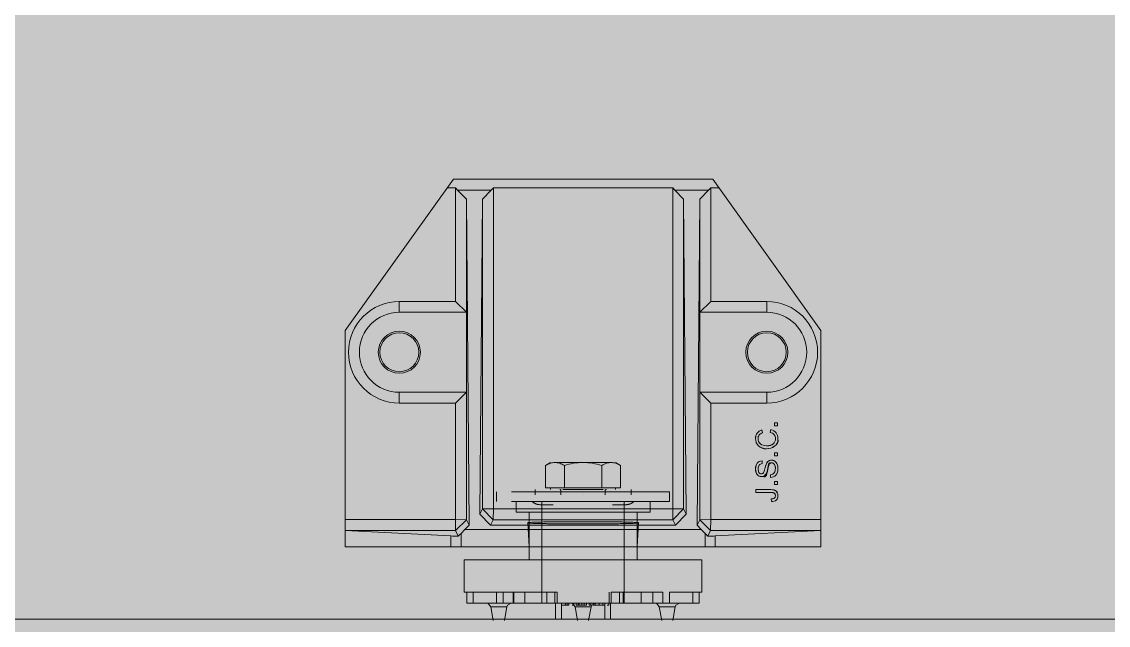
# Model space of a CAD drawing. Extents: x -3450 to 27857, y -1288 to 11880.
# Drawn here: x 522.5 to 587.8, y 1239 to 1275.3 of the extents above; entities that cross this region are included whole.
import ezdxf

# ---------------------------------------------------------------- set-up
doc = ezdxf.new("R2010")
doc.units = 0
doc.layers.add('188K-SM-03-F20-MECH-EQ-Y2257103$0$01-電力-CSA', color=1, linetype='Continuous')
doc.layers.add('188K-SM-03-F20-MECH-EQ-Y2257103$0$XFM7Q20PCW-200K$0$PCW EQ', color=22, linetype='Continuous', lineweight=9)

# ---------------------------------------------------------------- blocks, each defined once
blk = doc.blocks.new('188K-SM-03-F20-MECH-EQ-Y2257103$0$XFM7Q20PCW-200K$0$PCW-防震基座-更新後 - PCW-防震基座-更新後-V1242-CUB_L40')
at = {"extrusion": (0, 0, -1)}
blk.add_line((68.31, -467.39), (-939.47, -467.39), dxfattribs=at)
for p, q in [((-432.43, -473.24), (-431.31, -466.89)), ((-426.13, -466.89), (-425.01, -473.24)), ((-402.45, -474.89), (-402.45, -467.39)), ((-399.75, -474.89), (-399.75, -467.39)), ((-393.46, -473.24), (-392.34, -466.89)), ((-387.16, -466.89), (-386.04, -473.24)), ((-379.75, -467.39), (-379.75, -474.89)), ((-377.05, -467.39), (-377.05, -474.89)), ((-354.49, -473.24), (-353.37, -466.89)), ((-348.19, -466.89), (-347.07, -473.24)), ((-443.57, -479.89), (-443.57, -474.89)), ((-416.68, -474.89), (-443.51, -474.89)), ((-440.57, -479.89), (-440.57, -474.89)), ((-425.01, -473.24), (-432.43, -473.24)), ((-429.75, -474.89), (-429.75, -479.89)), ((-426.7, -479.89), (-426.7, -474.89)), ((-422.09, -479.89), (-422.09, -474.89)), ((-421.75, -474.89), (-421.75, -479.89)), ((-416.68, -479.89), (-416.68, -474.89)), ((-362.82, -474.89), (-416.68, -474.89)), ((-408.75, -521.89), (-408.75, -474.89)), ((-406.55, -474.89), (-406.55, -479.89)), ((-402.82, -479.89), (-402.82, -474.89)), ((-401.75, -474.89), (-401.75, -479.89)), ((-398.67, -473.89), (-399.52, -473.89)), ((-397.91, -473.89), (-397.91, -474.89)), ((-396.29, -473.89), (-397.14, -473.89)), ((-397.14, -473.89), (-397.14, -474.89)), ((-396.29, -473.89), (-396.29, -474.89)), ((-394.06, -473.89), (-394.83, -473.89)), ((-394.06, -473.89), (-394.06, -474.89)), ((-393.46, -473.24), (-386.04, -473.24)), ((-392.06, -473.89), (-392.9, -473.89)), ((-392.9, -474.89), (-392.9, -473.89)), ((-392.06, -473.89), (-392.06, -474.89)), ((-391.61, -473.89), (-391.61, -474.89)), ((-390.39, -473.89), (-390.39, -474.89)), ((-389.25, -473.89), (-389.25, -474.89)), ((-389.21, -473.89), (-388.37, -473.89)), ((-388.21, -473.89), (-388.21, -474.89)), ((-386.21, -473.89), (-386.98, -473.89)), ((-386.98, -474.89), (-386.98, -473.89)), ((-386.21, -473.89), (-386.21, -474.89)), ((-385.06, -473.89), (-385.06, -474.89)), ((-384.21, -473.89), (-384.21, -474.89)), ((-382.28, -473.89), (-382.28, -474.89)), ((-380.83, -473.89), (-379.83, -473.89)), ((-380.67, -474.89), (-380.67, -473.89)), ((-378.67, -473.89), (-377.9, -473.89)), ((-377.9, -473.89), (-377.9, -474.89)), ((-377.75, -479.89), (-377.75, -474.89)), ((-376.68, -479.89), (-376.68, -474.89)), ((-372.95, -479.89), (-372.95, -474.89)), ((-371.27, -479.89), (-371.27, -474.89)), ((-370.75, -474.89), (-370.75, -521.89)), ((-362.82, -479.89), (-362.82, -474.89)), ((-357.41, -474.89), (-362.82, -474.89)), ((-357.41, -474.89), (-336, -474.89)), ((-357.41, -479.89), (-357.41, -474.89)), ((-347.07, -473.24), (-354.49, -473.24)), ((-352.8, -474.89), (-352.8, -479.89)), ((-349.75, -479.89), (-349.75, -474.89)), ((-349.75, -474.89), (-349.75, -474.89)), ((-338.93, -479.89), (-338.93, -474.89)), ((-336, -479.89), (-336, -474.89)), ((-444.75, -494.89), (-444.75, -479.89)), ((-443.51, -479.89), (-444.75, -479.89)), ((-442.91, -479.89), (-443.51, -479.89)), ((-442.91, -479.89), (-440.57, -479.89)), ((-429.75, -479.89), (-440.57, -479.89)), ((-401.75, -479.89), (-429.75, -479.89)), ((-352.8, -479.89), (-376.68, -479.89)), ((-349.75, -479.89), (-338.93, -479.89)), ((-336.59, -479.89), (-338.93, -479.89)), ((-336.59, -479.89), (-336, -479.89)), ((-334.75, -479.89), (-336, -479.89)), ((-334.75, -479.89), (-334.75, -494.89)), ((-444.75, -494.89), (-334.75, -494.89)), ((-414.75, -516.89), (-414.75, -494.89)), ((-364.75, -494.89), (-364.75, -516.89)), ((-499.75, -600.89), (-499.75, -500.89)), ((-279.75, -500.89), (-499.75, -500.89)), ((-450.91, -500.89), (-450.91, -505.92)), ((-446.19, -500.89), (-446.19, -507.15)), ((-333.32, -507.15), (-333.32, -500.89)), ((-328.59, -505.92), (-328.59, -500.89)), ((-279.75, -500.89), (-279.75, -600.89)), ((-499.75, -508.39), (-450.91, -505.92)), ((-447.48, -505.86), (-448.75, -508.41)), ((-446.19, -507.15), (-444.44, -508.89)), ((-335.06, -508.89), (-333.32, -507.15)), ((-330.75, -508.41), (-332.02, -505.86)), ((-328.59, -505.92), (-279.75, -508.39)), ((-448.75, -508.41), (-499.75, -508.41)), ((-448.75, -508.41), (-448.79, -513.49)), ((-443.75, -513.41), (-448.75, -508.41)), ((-442.49, -510.89), (-444.44, -508.89)), ((-444.44, -508.89), (-335.06, -508.89)), ((-443.75, -661.71), (-442.49, -510.89)), ((-443.75, -513.41), (-442.49, -510.89)), ((-432.55, -510.89), (-437.51, -515.98)), ((-431.29, -513.41), (-432.55, -510.89)), ((-432.55, -510.89), (-346.95, -510.89)), ((-346.95, -510.89), (-348.21, -513.41)), ((-341.99, -515.98), (-346.95, -510.89)), ((-335.06, -508.89), (-337.01, -510.89)), ((-337.01, -510.89), (-335.75, -661.71)), ((-337.01, -510.89), (-335.75, -513.41)), ((-330.75, -508.41), (-335.75, -513.41)), ((-279.75, -508.41), (-330.75, -508.41)), ((-330.71, -513.49), (-330.75, -508.41)), ((-499.75, -513.49), (-448.79, -513.49)), ((-448.79, -513.49), (-443.75, -513.41)), ((-448.79, -513.49), (-448.79, -567.39)), ((-443.75, -572.39), (-443.75, -513.41)), ((-437.51, -515.98), (-436.29, -661.71)), ((-437.51, -515.98), (-436.29, -518.41)), ((-431.29, -513.41), (-436.29, -518.41)), ((-348.21, -513.41), (-431.29, -513.41)), ((-431.25, -518.49), (-431.29, -513.41)), ((-420.75, -521.89), (-420.75, -516.89)), ((-358.75, -516.89), (-420.75, -516.89)), ((-358.75, -516.89), (-358.75, -521.89)), ((-348.21, -513.41), (-348.25, -518.49)), ((-343.21, -518.41), (-348.21, -513.41)), ((-343.21, -518.41), (-341.99, -515.98)), ((-341.99, -515.98), (-343.21, -661.71)), ((-335.75, -513.41), (-335.75, -572.39)), ((-335.75, -513.41), (-330.71, -513.49)), ((-330.71, -567.39), (-330.71, -513.49)), ((-330.71, -513.49), (-279.75, -513.49)), ((-436.29, -518.41), (-436.29, -661.71)), ((-436.29, -518.41), (-431.25, -518.49)), ((-431.25, -666.89), (-431.25, -518.49)), ((-431.25, -518.49), (-348.25, -518.49)), ((-429.75, -526.39), (-429.75, -521.89)), ((-422.9, -521.89), (-349.75, -521.89)), ((-413.09, -521.77), (-413.21, -521.89)), ((-412.94, -521.63), (-413.09, -521.77)), ((-412.79, -521.51), (-412.94, -521.63)), ((-412.63, -521.38), (-412.79, -521.51)), ((-412.47, -521.27), (-412.63, -521.38)), ((-412.3, -521.16), (-412.47, -521.27)), ((-412.13, -521.05), (-412.3, -521.16)), ((-411.95, -520.96), (-412.13, -521.05)), ((-411.77, -520.87), (-411.95, -520.96)), ((-411.59, -520.79), (-411.77, -520.87)), ((-411.41, -520.71), (-411.59, -520.79)), ((-411.22, -520.65), (-411.41, -520.71)), ((-411.03, -520.59), (-411.22, -520.65)), ((-410.83, -520.54), (-411.03, -520.59)), ((-410.64, -520.49), (-410.83, -520.54)), ((-410.44, -520.46), (-410.64, -520.49)), ((-410.24, -520.43), (-410.44, -520.46)), ((-410.04, -520.41), (-410.24, -520.43)), ((-409.84, -520.4), (-410.04, -520.41)), ((-408.9, -520.39), (-409.63, -520.39)), ((-408.63, -520.39), (-408.9, -520.39)), ((-408.63, -520.39), (-408.37, -520.39)), ((-408.37, -520.39), (-408.07, -520.39)), ((-408.07, -520.39), (-407.75, -520.39)), ((-407.75, -520.39), (-407.4, -520.39)), ((-407.4, -520.39), (-407.01, -520.39)), ((-407.01, -520.39), (-406.61, -520.39)), ((-406.61, -520.39), (-406.17, -520.39)), ((-406.17, -520.39), (-405.71, -520.39)), ((-405.71, -520.39), (-405.22, -520.39)), ((-405.22, -520.39), (-404.71, -520.39)), ((-404.71, -520.39), (-404.17, -520.39)), ((-404.17, -520.39), (-403.61, -520.39)), ((-376.2, -520.39), (-375.63, -520.39)), ((-375.63, -520.39), (-375.08, -520.39)), ((-375.08, -520.39), (-374.56, -520.39)), ((-374.56, -520.39), (-374.05, -520.39)), ((-374.05, -520.39), (-373.58, -520.39)), ((-373.58, -520.39), (-373.26, -520.39)), ((-373.26, -520.39), (-372.83, -520.39)), ((-372.83, -520.39), (-372.43, -520.39)), ((-372.43, -520.39), (-372.05, -520.39)), ((-372.05, -520.39), (-371.7, -520.39)), ((-371.7, -520.39), (-371.38, -520.39)), ((-371.38, -520.39), (-371.09, -520.39)), ((-371.09, -520.39), (-369.91, -520.39)), ((-369.91, -520.39), (-369.87, -520.39)), ((-369.48, -520.41), (-369.68, -520.4)), ((-369.28, -520.43), (-369.48, -520.41)), ((-369.08, -520.45), (-369.28, -520.43)), ((-368.89, -520.49), (-369.08, -520.45)), ((-368.69, -520.53), (-368.89, -520.49)), ((-368.5, -520.58), (-368.69, -520.53)), ((-368.31, -520.64), (-368.5, -520.58)), ((-368.12, -520.71), (-368.31, -520.64)), ((-367.93, -520.78), (-368.12, -520.71)), ((-367.75, -520.86), (-367.93, -520.78)), ((-367.57, -520.95), (-367.75, -520.86)), ((-367.39, -521.04), (-367.57, -520.95)), ((-367.22, -521.15), (-367.39, -521.04)), ((-367.05, -521.25), (-367.22, -521.15)), ((-366.89, -521.37), (-367.05, -521.25)), ((-366.73, -521.49), (-366.89, -521.37)), ((-366.58, -521.62), (-366.73, -521.49)), ((-366.43, -521.75), (-366.58, -521.62)), ((-366.29, -521.89), (-366.43, -521.75)), ((-349.75, -521.89), (-349.75, -526.39)), ((-348.25, -518.49), (-343.21, -518.41)), ((-348.25, -518.49), (-348.25, -666.89)), ((-343.21, -661.71), (-343.21, -518.41)), ((-302.78, -523.06), (-302.62, -521.87)), ((-349.75, -526.39), (-422.9, -526.39)), ((-411.95, -527.39), (-411.95, -524.89)), ((-404.75, -528.19), (-404.75, -527.39)), ((-400.51, -527.39), (-400.54, -527.39)), ((-400.48, -527.39), (-400.51, -527.39)), ((-400.45, -527.39), (-400.48, -527.39)), ((-400.41, -527.38), (-400.45, -527.39)), ((-400.38, -527.38), (-400.41, -527.38)), ((-400.35, -527.37), (-400.38, -527.38)), ((-400.32, -527.36), (-400.35, -527.37)), ((-400.29, -527.35), (-400.32, -527.36)), ((-400.26, -527.34), (-400.29, -527.35)), ((-400.23, -527.33), (-400.26, -527.34)), ((-400.2, -527.31), (-400.23, -527.33)), ((-400.17, -527.3), (-400.2, -527.31)), ((-400.15, -527.28), (-400.17, -527.3)), ((-400.12, -527.27), (-400.15, -527.28)), ((-400.09, -527.25), (-400.12, -527.27)), ((-400.07, -527.23), (-400.09, -527.25)), ((-400.04, -527.21), (-400.07, -527.23)), ((-400.05, -527.39), (-400.05, -524.89)), ((-400.02, -527.19), (-400.04, -527.21)), ((-399.99, -527.17), (-400.02, -527.19)), ((-399.97, -527.15), (-399.99, -527.17)), ((-399.1, -527.39), (-389.75, -527.39)), ((-389.75, -524.89), (-389.75, -524.89)), ((-389.75, -527.39), (-389.75, -527.39)), ((-389.75, -527.39), (-380.4, -527.39)), ((-379.52, -527.15), (-379.55, -527.13)), ((-379.5, -527.17), (-379.52, -527.15)), ((-379.48, -527.2), (-379.5, -527.17)), ((-379.45, -527.22), (-379.48, -527.2)), ((-379.45, -524.89), (-379.45, -527.39)), ((-379.43, -527.24), (-379.45, -527.22)), ((-379.4, -527.25), (-379.43, -527.24)), ((-379.38, -527.27), (-379.4, -527.25)), ((-379.35, -527.29), (-379.38, -527.27)), ((-379.32, -527.3), (-379.35, -527.29)), ((-379.29, -527.32), (-379.32, -527.3)), ((-379.26, -527.33), (-379.29, -527.32)), ((-379.23, -527.34), (-379.26, -527.33)), ((-379.2, -527.35), (-379.23, -527.34)), ((-379.17, -527.36), (-379.2, -527.35)), ((-379.14, -527.37), (-379.17, -527.36)), ((-379.11, -527.38), (-379.14, -527.37)), ((-379.08, -527.38), (-379.11, -527.38)), ((-379.05, -527.39), (-379.08, -527.38)), ((-379.01, -527.39), (-379.05, -527.39)), ((-378.98, -527.39), (-379.01, -527.39)), ((-374.75, -527.39), (-374.75, -528.19)), ((-367.55, -524.89), (-367.55, -527.39)), ((-309.76, -527.36), (-309.76, -526.04)), ((-309.76, -526.04), (-302.9, -526.04)), ((-302.96, -527.36), (-309.76, -527.36)), ((-402.74, -528.19), (-407.07, -528.19)), ((-407.07, -528.19), (-407.07, -538.55)), ((-402.74, -528.19), (-389.75, -528.19)), ((-402.74, -528.19), (-402.74, -528.19)), ((-398.41, -528.19), (-398.41, -538.55)), ((-389.75, -528.19), (-376.76, -528.19)), ((-381.09, -538.55), (-381.09, -528.19)), ((-376.76, -528.19), (-376.76, -528.19)), ((-372.43, -528.19), (-376.76, -528.19)), ((-372.43, -528.19), (-372.43, -538.55)), ((-301.16, -529.72), (-301.16, -531.12)), ((-299.76, -529.72), (-301.16, -529.72)), ((-301.16, -531.12), (-299.76, -531.12)), ((-299.76, -531.12), (-299.76, -529.72)), ((-302.98, -532.99), (-303.09, -534.25)), ((-404.75, -539.89), (-407.07, -538.55)), ((-402.74, -539.89), (-402.74, -539.89)), ((-402.74, -539.89), (-389.75, -539.89)), ((-389.75, -539.89), (-376.76, -539.89)), ((-376.76, -539.89), (-376.76, -539.89)), ((-372.43, -538.55), (-374.75, -539.89)), ((-306.83, -539.37), (-306.94, -540.64)), ((-301.16, -542.93), (-301.16, -544.33)), ((-299.76, -542.93), (-301.16, -542.93)), ((-301.16, -544.33), (-299.76, -544.33)), ((-299.76, -544.33), (-299.76, -542.93)), ((-306.71, -553.65), (-307.02, -554.95)), ((-302.94, -555.11), (-303.27, -553.8)), ((-301.16, -556.91), (-301.16, -558.3)), ((-299.76, -556.91), (-301.16, -556.91)), ((-299.76, -558.3), (-299.76, -556.91)), ((-301.16, -558.3), (-299.76, -558.3)), ((-448.79, -567.39), (-474.75, -567.39)), ((-443.75, -572.39), (-448.79, -567.39)), ((-335.75, -572.39), (-330.71, -567.39)), ((-304.75, -567.39), (-330.71, -567.39)), ((-443.75, -572.39), (-474.75, -572.39)), ((-443.75, -609.39), (-443.75, -572.39)), ((-335.75, -572.39), (-304.75, -572.39)), ((-335.75, -609.39), (-335.75, -572.39)), ((-449.75, -670.89), (-499.75, -600.89)), ((-329.75, -670.89), (-279.75, -600.89)), ((-474.75, -609.39), (-443.75, -609.39)), ((-443.75, -609.39), (-448.79, -614.39)), ((-443.75, -661.71), (-443.75, -609.39)), ((-304.75, -609.39), (-335.75, -609.39)), ((-335.75, -609.39), (-335.75, -661.71)), ((-335.75, -609.39), (-330.71, -614.39)), ((-474.75, -614.39), (-448.79, -614.39)), ((-448.79, -614.39), (-448.79, -666.89)), ((-330.71, -666.89), (-330.71, -614.39)), ((-330.71, -614.39), (-304.75, -614.39)), ((-447.79, -665.89), (-443.75, -661.71)), ((-436.29, -661.71), (-432.26, -665.89)), ((-347.24, -665.89), (-343.21, -661.71)), ((-335.75, -661.71), (-331.72, -665.89)), ((-448.79, -666.89), (-452.61, -666.89)), ((-447.79, -665.89), (-448.79, -666.89)), ((-432.26, -665.89), (-447.79, -665.89)), ((-431.25, -666.89), (-432.26, -665.89)), ((-348.25, -666.89), (-431.25, -666.89)), ((-347.24, -665.89), (-348.25, -666.89)), ((-331.72, -665.89), (-347.24, -665.89)), ((-330.71, -666.89), (-331.72, -665.89)), ((-326.89, -666.89), (-330.71, -666.89)), ((-449.75, -670.89), (-449.75, -670.89)), ((-449.75, -670.89), (-329.75, -670.89))]:
    blk.add_line(p, q)
at = {"flags": 128}
for points in [[(-432.43, -473.24), (-433.63, -474.74), (-434.4, -474.89)], [(-423.04, -474.89), (-424.73, -473.97), (-425.01, -473.24)], [(-393.46, -473.24), (-394.66, -474.74), (-395.43, -474.89)], [(-384.07, -474.89), (-385.76, -473.97), (-386.04, -473.24)], [(-354.49, -473.24), (-355.69, -474.74), (-356.46, -474.89)], [(-345.1, -474.89), (-346.78, -473.97), (-347.07, -473.24)], [(-415.34, -512.08), (-414.75, -500.89)], [(-364.75, -500.89), (-364.16, -512.08)], [(-450.91, -505.92), (-450.19, -505.89), (-449.09, -505.87)], [(-447.48, -505.86), (-448.32, -505.87), (-449.09, -505.87)], [(-446.19, -507.15), (-446.84, -506.5), (-447.48, -505.86)], [(-332.02, -505.86), (-332.66, -506.5), (-333.32, -507.15)], [(-330.41, -505.87), (-331.18, -505.87), (-332.02, -505.86)], [(-330.41, -505.87), (-329.31, -505.89), (-328.59, -505.92)], [(-474.75, -567.39), (-474.75, -572.39)], [(-304.75, -567.39), (-304.75, -572.39)], [(-474.75, -614.39), (-474.75, -609.39)], [(-304.75, -614.39), (-304.75, -609.39)]]:
    blk.add_lwpolyline(points, dxfattribs=at)
for centre, radius, start, end in [((-474.75, -590.89), 23.5, 90, 270), ((-304.75, -590.89), 23.5, 270, 90), ((-474.75, -590.89), 18.5, 90, 270), ((-304.75, -590.89), 18.5, 270, 90), ((-474.75, -590.89), 9.73, 0, 180), ((-474.75, -590.89), 9, 0, 180), ((-304.75, -590.89), 9.73, 0, 180), ((-304.75, -590.89), 9, 0, 180), ((-474.75, -590.89), 9.73, 180, 0), ((-474.75, -590.89), 9, 180, 0), ((-304.75, -590.89), 9.73, 180, 0), ((-304.75, -590.89), 9, 180, 0)]:
    blk.add_arc(centre, radius, start, end)
for points, knots in [([(-399.52, -473.89), (-399.52, -473.89), (-399.52, -473.89), (-399.5, -473.89), (-399.48, -473.89), (-399.43, -473.89), (-399.38, -473.89), (-399.31, -473.89), (-399.23, -473.89), (-399.13, -473.89), (-399.02, -473.89), (-398.9, -473.89), (-398.77, -473.89), (-398.62, -473.89), (-398.47, -473.89), (-398.3, -473.89), (-398.13, -473.89), (-398, -473.89), (-397.94, -473.89)], [-1, -1, -1, -1, -0.922217, -0.848621, -0.77979, -0.714682, -0.652975, -0.594139, -0.53704, -0.481159, -0.425833, -0.370544, -0.31459, -0.257048, -0.197736, -0.135153, -0.069384, 0, 0, 0, 0]), ([(-399.52, -474.89), (-399.52, -474.89), (-399.52, -474.89), (-399.5, -474.89), (-399.48, -474.89), (-399.43, -474.89), (-399.38, -474.89), (-399.31, -474.89), (-399.23, -474.89), (-399.13, -474.89), (-399.02, -474.89), (-398.9, -474.89), (-398.77, -474.89), (-398.62, -474.89), (-398.47, -474.89), (-398.3, -474.89), (-398.13, -474.89), (-398, -474.89), (-397.94, -474.89)], [-1, -1, -1, -1, -0.922217, -0.848621, -0.77979, -0.714682, -0.652975, -0.594139, -0.53704, -0.481159, -0.425833, -0.370544, -0.31459, -0.257048, -0.197736, -0.135153, -0.069384, 0, 0, 0, 0]), ([(-397.91, -473.89), (-397.93, -473.89), (-397.99, -473.89), (-398.07, -473.89), (-398.15, -473.89), (-398.22, -473.89), (-398.28, -473.89), (-398.34, -473.89), (-398.4, -473.89), (-398.45, -473.89), (-398.5, -473.89), (-398.54, -473.89), (-398.58, -473.89), (-398.61, -473.89), (-398.63, -473.89), (-398.65, -473.89), (-398.67, -473.89), (-398.67, -473.89), (-398.67, -473.89)], [-1, -1, -1, -1, -0.945555, -0.894412, -0.844612, -0.797087, -0.74945, -0.70206, -0.654275, -0.604902, -0.552618, -0.494371, -0.430344, -0.359517, -0.281231, -0.195197, -0.102039, 0, 0, 0, 0]), ([(-397.91, -474.89), (-397.93, -474.89), (-397.99, -474.89), (-398.07, -474.89), (-398.15, -474.89), (-398.22, -474.89), (-398.28, -474.89), (-398.34, -474.89), (-398.4, -474.89), (-398.45, -474.89), (-398.5, -474.89), (-398.54, -474.89), (-398.58, -474.89), (-398.61, -474.89), (-398.63, -474.89), (-398.65, -474.89), (-398.67, -474.89), (-398.67, -474.89), (-398.67, -474.89)], [-1, -1, -1, -1, -0.945555, -0.894412, -0.844612, -0.797087, -0.74945, -0.70206, -0.654275, -0.604902, -0.552618, -0.494371, -0.430344, -0.359517, -0.281231, -0.195197, -0.102039, 0, 0, 0, 0]), ([(-397.94, -473.89), (-397.86, -473.89), (-397.69, -473.89), (-397.46, -473.89), (-397.23, -473.89), (-397.03, -473.89), (-396.85, -473.89), (-396.69, -473.89), (-396.56, -473.89), (-396.48, -473.89), (-396.42, -473.89), (-396.39, -473.89), (-396.36, -473.89), (-396.33, -473.89), (-396.31, -473.89), (-396.3, -473.89), (-396.29, -473.89), (-396.29, -473.89), (-396.29, -473.89)], [-1, -1, -1, -1, -0.915324, -0.835222, -0.75893, -0.684346, -0.611754, -0.540535, -0.469825, -0.396515, -0.357631, -0.315976, -0.271246, -0.223777, -0.172633, -0.118459, -0.061211, 0, 0, 0, 0]), ([(-397.94, -474.89), (-397.86, -474.89), (-397.69, -474.89), (-397.46, -474.89), (-397.23, -474.89), (-397.03, -474.89), (-396.85, -474.89), (-396.69, -474.89), (-396.56, -474.89), (-396.48, -474.89), (-396.42, -474.89), (-396.39, -474.89), (-396.36, -474.89), (-396.33, -474.89), (-396.31, -474.89), (-396.3, -474.89), (-396.29, -474.89), (-396.29, -474.89), (-396.29, -474.89)], [-1, -1, -1, -1, -0.915324, -0.835222, -0.75893, -0.684346, -0.611754, -0.540535, -0.469825, -0.396515, -0.357631, -0.315976, -0.271246, -0.223777, -0.172633, -0.118459, -0.061211, 0, 0, 0, 0]), ([(-397.14, -473.89), (-397.14, -473.89), (-397.14, -473.89), (-397.14, -473.89), (-397.14, -473.89), (-397.15, -473.89), (-397.16, -473.89), (-397.17, -473.89), (-397.19, -473.89), (-397.21, -473.89), (-397.25, -473.89), (-397.3, -473.89), (-397.38, -473.89), (-397.46, -473.89), (-397.56, -473.89), (-397.67, -473.89), (-397.78, -473.89), (-397.86, -473.89), (-397.91, -473.89)], [-1, -1, -1, -1, -0.926572, -0.858103, -0.794595, -0.735927, -0.682868, -0.634577, -0.590958, -0.551881, -0.481712, -0.413716, -0.346905, -0.279172, -0.211315, -0.143803, -0.073594, 0, 0, 0, 0]), ([(-397.14, -474.89), (-397.14, -474.89), (-397.14, -474.89), (-397.14, -474.89), (-397.14, -474.89), (-397.15, -474.89), (-397.16, -474.89), (-397.17, -474.89), (-397.19, -474.89), (-397.21, -474.89), (-397.25, -474.89), (-397.3, -474.89), (-397.38, -474.89), (-397.46, -474.89), (-397.56, -474.89), (-397.67, -474.89), (-397.78, -474.89), (-397.86, -474.89), (-397.91, -474.89)], [-1, -1, -1, -1, -0.926572, -0.858103, -0.794595, -0.735927, -0.682868, -0.634577, -0.590958, -0.551881, -0.481712, -0.413716, -0.346905, -0.279172, -0.211315, -0.143803, -0.073594, 0, 0, 0, 0]), ([(-392.9, -473.89), (-392.9, -473.89), (-392.9, -473.89), (-392.88, -473.89), (-392.85, -473.89), (-392.82, -473.89), (-392.77, -473.89), (-392.72, -473.89), (-392.65, -473.89), (-392.58, -473.89), (-392.5, -473.89), (-392.41, -473.89), (-392.32, -473.89), (-392.22, -473.89), (-392.11, -473.89), (-391.99, -473.89), (-391.86, -473.89), (-391.73, -473.89), (-391.59, -473.89), (-391.44, -473.89), (-391.29, -473.89), (-391.13, -473.89), (-390.95, -473.89), (-390.77, -473.89), (-390.58, -473.89), (-390.46, -473.89), (-390.39, -473.89)], [-1, -1, -1, -1, -0.95776, -0.916263, -0.875714, -0.835886, -0.796068, -0.756605, -0.71729, -0.677791, -0.638496, -0.59992, -0.561602, -0.523341, -0.485166, -0.446838, -0.407852, -0.368395, -0.327849, -0.285999, -0.242876, -0.198033, -0.151397, -0.102825, -0.052493, 0, 0, 0, 0]), ([(-392.9, -474.89), (-392.9, -474.89), (-392.9, -474.89), (-392.88, -474.89), (-392.85, -474.89), (-392.82, -474.89), (-392.77, -474.89), (-392.72, -474.89), (-392.65, -474.89), (-392.58, -474.89), (-392.5, -474.89), (-392.41, -474.89), (-392.32, -474.89), (-392.22, -474.89), (-392.11, -474.89), (-391.99, -474.89), (-391.86, -474.89), (-391.73, -474.89), (-391.59, -474.89), (-391.44, -474.89), (-391.29, -474.89), (-391.13, -474.89), (-390.95, -474.89), (-390.77, -474.89), (-390.58, -474.89), (-390.46, -474.89), (-390.39, -474.89)], [-1, -1, -1, -1, -0.95776, -0.916263, -0.875714, -0.835886, -0.796068, -0.756605, -0.71729, -0.677791, -0.638496, -0.59992, -0.561602, -0.523341, -0.485166, -0.446838, -0.407852, -0.368395, -0.327849, -0.285999, -0.242876, -0.198033, -0.151397, -0.102825, -0.052493, 0, 0, 0, 0]), ([(-390.59, -473.89), (-390.69, -473.89), (-390.88, -473.89), (-391.16, -473.89), (-391.43, -473.89), (-391.64, -473.89), (-391.79, -473.89), (-391.91, -473.89), (-392.01, -473.89), (-392.11, -473.89), (-392.2, -473.89), (-392.28, -473.89), (-392.35, -473.89), (-392.44, -473.89), (-392.53, -473.89), (-392.61, -473.89), (-392.67, -473.89), (-392.67, -473.89), (-392.67, -473.89)], [-1, -1, -1, -1, -0.901634, -0.807384, -0.715481, -0.625824, -0.582216, -0.539708, -0.498427, -0.45823, -0.418096, -0.378921, -0.33957, -0.300412, -0.223664, -0.149165, -0.074995, 0, 0, 0, 0]), ([(-392.67, -473.89), (-392.67, -473.89), (-392.67, -473.89), (-392.62, -473.89), (-392.56, -473.89), (-392.46, -473.89), (-392.33, -473.89), (-392.18, -473.89), (-391.99, -473.89), (-391.86, -473.89), (-391.79, -473.89)], [-1, -1, -1, -1, -0.878942, -0.761885, -0.645393, -0.527502, -0.406394, -0.279512, -0.144805, 0, 0, 0, 0]), ([(-392.67, -474.89), (-392.67, -474.89), (-392.67, -474.89), (-392.62, -474.89), (-392.56, -474.89), (-392.46, -474.89), (-392.33, -474.89), (-392.18, -474.89), (-391.99, -474.89), (-391.86, -474.89), (-391.79, -474.89)], [-1, -1, -1, -1, -0.878942, -0.761885, -0.645393, -0.527502, -0.406394, -0.279512, -0.144805, 0, 0, 0, 0]), ([(-390.59, -474.89), (-390.69, -474.89), (-390.88, -474.89), (-391.16, -474.89), (-391.43, -474.89), (-391.64, -474.89), (-391.79, -474.89), (-391.91, -474.89), (-392.01, -474.89), (-392.11, -474.89), (-392.2, -474.89), (-392.28, -474.89), (-392.35, -474.89), (-392.44, -474.89), (-392.53, -474.89), (-392.61, -474.89), (-392.67, -474.89), (-392.67, -474.89), (-392.67, -474.89)], [-1, -1, -1, -1, -0.901634, -0.807384, -0.715481, -0.625824, -0.582216, -0.539708, -0.498427, -0.45823, -0.418096, -0.378921, -0.33957, -0.300412, -0.223664, -0.149165, -0.074995, 0, 0, 0, 0]), ([(-390.43, -473.89), (-390.51, -473.89), (-390.66, -473.89), (-390.87, -473.89), (-391.08, -473.89), (-391.28, -473.89), (-391.45, -473.89), (-391.6, -473.89), (-391.73, -473.89), (-391.84, -473.89), (-391.92, -473.89), (-391.98, -473.89), (-392.03, -473.89), (-392.05, -473.89), (-392.06, -473.89)], [-1, -1, -1, -1, -0.906035, -0.815978, -0.728586, -0.64227, -0.559271, -0.481448, -0.407093, -0.334847, -0.260363, -0.180188, -0.093796, 0, 0, 0, 0]), ([(-390.43, -474.89), (-390.51, -474.89), (-390.66, -474.89), (-390.87, -474.89), (-391.08, -474.89), (-391.28, -474.89), (-391.45, -474.89), (-391.6, -474.89), (-391.73, -474.89), (-391.84, -474.89), (-391.92, -474.89), (-391.98, -474.89), (-392.03, -474.89), (-392.05, -474.89), (-392.06, -474.89)], [-1, -1, -1, -1, -0.906035, -0.815978, -0.728586, -0.64227, -0.559271, -0.481448, -0.407093, -0.334847, -0.260363, -0.180188, -0.093796, 0, 0, 0, 0]), ([(-391.61, -473.89), (-391.65, -473.89), (-391.71, -473.89), (-391.78, -473.89), (-391.82, -473.89), (-391.83, -473.89), (-391.83, -473.89)], [-1, -1, -1, -1, -0.753327, -0.509957, -0.262741, 0, 0, 0, 0]), ([(-391.83, -473.89), (-391.83, -473.89), (-391.83, -473.89), (-391.81, -473.89), (-391.79, -473.89), (-391.75, -473.89), (-391.71, -473.89), (-391.66, -473.89), (-391.6, -473.89), (-391.52, -473.89), (-391.44, -473.89), (-391.35, -473.89), (-391.24, -473.89), (-391.13, -473.89), (-391, -473.89), (-390.86, -473.89), (-390.71, -473.89), (-390.61, -473.89), (-390.56, -473.89)], [-1, -1, -1, -1, -0.947649, -0.897439, -0.847545, -0.796959, -0.746782, -0.695044, -0.641399, -0.585443, -0.526973, -0.465625, -0.400592, -0.331198, -0.257108, -0.177143, -0.091511, 0, 0, 0, 0]), ([(-391.83, -474.89), (-391.83, -474.89), (-391.83, -474.89), (-391.81, -474.89), (-391.79, -474.89), (-391.75, -474.89), (-391.71, -474.89), (-391.66, -474.89), (-391.6, -474.89), (-391.52, -474.89), (-391.44, -474.89), (-391.35, -474.89), (-391.24, -474.89), (-391.13, -474.89), (-391, -474.89), (-390.86, -474.89), (-390.71, -474.89), (-390.61, -474.89), (-390.56, -474.89)], [-1, -1, -1, -1, -0.947649, -0.897439, -0.847545, -0.796959, -0.746782, -0.695044, -0.641399, -0.585443, -0.526973, -0.465625, -0.400592, -0.331198, -0.257108, -0.177143, -0.091511, 0, 0, 0, 0]), ([(-391.61, -474.89), (-391.65, -474.89), (-391.71, -474.89), (-391.78, -474.89), (-391.82, -474.89), (-391.83, -474.89), (-391.83, -474.89)], [-1, -1, -1, -1, -0.753327, -0.509957, -0.262741, 0, 0, 0, 0]), ([(-391.79, -473.89), (-391.76, -473.89), (-391.69, -473.89), (-391.59, -473.89), (-391.47, -473.89), (-391.34, -473.89), (-391.19, -473.89), (-391.03, -473.89), (-390.86, -473.89), (-390.68, -473.89), (-390.51, -473.89), (-390.34, -473.89), (-390.19, -473.89), (-390.06, -473.89), (-389.95, -473.89), (-389.85, -473.89), (-389.77, -473.89), (-389.72, -473.89), (-389.7, -473.89)], [-1, -1, -1, -1, -0.953246, -0.901001, -0.842966, -0.779092, -0.710037, -0.635074, -0.554335, -0.467646, -0.382156, -0.303963, -0.234122, -0.171576, -0.117215, -0.070487, -0.0312, 0, 0, 0, 0]), ([(-391.79, -474.89), (-391.76, -474.89), (-391.69, -474.89), (-391.59, -474.89), (-391.47, -474.89), (-391.34, -474.89), (-391.19, -474.89), (-391.03, -474.89), (-390.86, -474.89), (-390.68, -474.89), (-390.51, -474.89), (-390.34, -474.89), (-390.19, -474.89), (-390.06, -474.89), (-389.95, -474.89), (-389.85, -474.89), (-389.77, -474.89), (-389.72, -474.89), (-389.7, -474.89)], [-1, -1, -1, -1, -0.953246, -0.901001, -0.842966, -0.779092, -0.710037, -0.635074, -0.554335, -0.467646, -0.382156, -0.303963, -0.234122, -0.171576, -0.117215, -0.070487, -0.0312, 0, 0, 0, 0]), ([(-389.25, -473.89), (-389.29, -473.89), (-389.36, -473.89), (-389.47, -473.89), (-389.61, -473.89), (-389.76, -473.89), (-389.92, -473.89), (-390.1, -473.89), (-390.3, -473.89), (-390.51, -473.89), (-390.72, -473.89), (-390.91, -473.89), (-391.08, -473.89), (-391.23, -473.89), (-391.35, -473.89), (-391.46, -473.89), (-391.55, -473.89), (-391.59, -473.89), (-391.61, -473.89)], [-1, -1, -1, -1, -0.956969, -0.907331, -0.851497, -0.789134, -0.720203, -0.645136, -0.563332, -0.474784, -0.38763, -0.308352, -0.237345, -0.174673, -0.119611, -0.07241, -0.032743, 0, 0, 0, 0]), ([(-389.25, -474.89), (-389.29, -474.89), (-389.36, -474.89), (-389.47, -474.89), (-389.61, -474.89), (-389.76, -474.89), (-389.92, -474.89), (-390.1, -474.89), (-390.3, -474.89), (-390.51, -474.89), (-390.72, -474.89), (-390.91, -474.89), (-391.08, -474.89), (-391.23, -474.89), (-391.35, -474.89), (-391.46, -474.89), (-391.55, -474.89), (-391.59, -474.89), (-391.61, -474.89)], [-1, -1, -1, -1, -0.956969, -0.907331, -0.851497, -0.789134, -0.720203, -0.645136, -0.563332, -0.474784, -0.38763, -0.308352, -0.237345, -0.174673, -0.119611, -0.07241, -0.032743, 0, 0, 0, 0]), ([(-388.37, -473.89), (-388.37, -473.89), (-388.38, -473.89), (-388.44, -473.89), (-388.53, -473.89), (-388.63, -473.89), (-388.73, -473.89), (-388.81, -473.89), (-388.89, -473.89), (-388.99, -473.89), (-389.09, -473.89), (-389.19, -473.89), (-389.31, -473.89), (-389.47, -473.89), (-389.69, -473.89), (-389.97, -473.89), (-390.28, -473.89), (-390.48, -473.89), (-390.59, -473.89)], [-1, -1, -1, -1, -0.919974, -0.84235, -0.766237, -0.689513, -0.651081, -0.612519, -0.574087, -0.535566, -0.495939, -0.456052, -0.415026, -0.372983, -0.286083, -0.195644, -0.100475, 0, 0, 0, 0]), ([(-388.37, -474.89), (-388.37, -474.89), (-388.38, -474.89), (-388.44, -474.89), (-388.53, -474.89), (-388.63, -474.89), (-388.73, -474.89), (-388.81, -474.89), (-388.89, -474.89), (-388.99, -474.89), (-389.09, -474.89), (-389.19, -474.89), (-389.31, -474.89), (-389.47, -474.89), (-389.69, -474.89), (-389.97, -474.89), (-390.28, -474.89), (-390.48, -474.89), (-390.59, -474.89)], [-1, -1, -1, -1, -0.919974, -0.84235, -0.766237, -0.689513, -0.651081, -0.612519, -0.574087, -0.535566, -0.495939, -0.456052, -0.415026, -0.372983, -0.286083, -0.195644, -0.100475, 0, 0, 0, 0]), ([(-390.56, -473.89), (-390.51, -473.89), (-390.41, -473.89), (-390.26, -473.89), (-390.13, -473.89), (-390, -473.89), (-389.88, -473.89), (-389.78, -473.89), (-389.68, -473.89), (-389.59, -473.89), (-389.52, -473.89), (-389.45, -473.89), (-389.39, -473.89), (-389.33, -473.89), (-389.29, -473.89), (-389.25, -473.89), (-389.23, -473.89), (-389.22, -473.89), (-389.21, -473.89)], [-1, -1, -1, -1, -0.920404, -0.84494, -0.774434, -0.707952, -0.645057, -0.58523, -0.527873, -0.472304, -0.417778, -0.362699, -0.307704, -0.251253, -0.192732, -0.131403, -0.067155, 0, 0, 0, 0]), ([(-390.56, -474.89), (-390.51, -474.89), (-390.41, -474.89), (-390.26, -474.89), (-390.13, -474.89), (-390, -474.89), (-389.88, -474.89), (-389.78, -474.89), (-389.68, -474.89), (-389.59, -474.89), (-389.52, -474.89), (-389.45, -474.89), (-389.39, -474.89), (-389.33, -474.89), (-389.29, -474.89), (-389.25, -474.89), (-389.23, -474.89), (-389.22, -474.89), (-389.21, -474.89)], [-1, -1, -1, -1, -0.920404, -0.84494, -0.774434, -0.707952, -0.645057, -0.58523, -0.527873, -0.472304, -0.417778, -0.362699, -0.307704, -0.251253, -0.192732, -0.131403, -0.067155, 0, 0, 0, 0]), ([(-389.06, -473.89), (-389.06, -473.89), (-389.06, -473.89), (-389.09, -473.89), (-389.14, -473.89), (-389.21, -473.89), (-389.3, -473.89), (-389.41, -473.89), (-389.54, -473.89), (-389.69, -473.89), (-389.86, -473.89), (-390.04, -473.89), (-390.23, -473.89), (-390.36, -473.89), (-390.43, -473.89)], [-1, -1, -1, -1, -0.931777, -0.862716, -0.791772, -0.717742, -0.641461, -0.562874, -0.480949, -0.393002, -0.300947, -0.205868, -0.105584, 0, 0, 0, 0]), ([(-389.06, -474.89), (-389.06, -474.89), (-389.06, -474.89), (-389.09, -474.89), (-389.14, -474.89), (-389.21, -474.89), (-389.3, -474.89), (-389.41, -474.89), (-389.54, -474.89), (-389.69, -474.89), (-389.86, -474.89), (-390.04, -474.89), (-390.23, -474.89), (-390.36, -474.89), (-390.43, -474.89)], [-1, -1, -1, -1, -0.931777, -0.862716, -0.791772, -0.717742, -0.641461, -0.562874, -0.480949, -0.393002, -0.300947, -0.205868, -0.105584, 0, 0, 0, 0]), ([(-390.39, -473.89), (-390.29, -473.89), (-390.09, -473.89), (-389.79, -473.89), (-389.52, -473.89), (-389.3, -473.89), (-389.13, -473.89), (-389.02, -473.89), (-388.91, -473.89), (-388.81, -473.89), (-388.72, -473.89), (-388.63, -473.89), (-388.55, -473.89), (-388.46, -473.89), (-388.36, -473.89), (-388.28, -473.89), (-388.22, -473.89), (-388.22, -473.89), (-388.21, -473.89)], [-1, -1, -1, -1, -0.901925, -0.80786, -0.717267, -0.62808, -0.584439, -0.541907, -0.500831, -0.45995, -0.420127, -0.38034, -0.340894, -0.301297, -0.223872, -0.148535, -0.074816, 0, 0, 0, 0]), ([(-390.39, -474.89), (-390.29, -474.89), (-390.09, -474.89), (-389.79, -474.89), (-389.52, -474.89), (-389.3, -474.89), (-389.13, -474.89), (-389.02, -474.89), (-388.91, -474.89), (-388.81, -474.89), (-388.72, -474.89), (-388.63, -474.89), (-388.55, -474.89), (-388.46, -474.89), (-388.36, -474.89), (-388.28, -474.89), (-388.22, -474.89), (-388.22, -474.89), (-388.21, -474.89)], [-1, -1, -1, -1, -0.901925, -0.80786, -0.717267, -0.62808, -0.584439, -0.541907, -0.500831, -0.45995, -0.420127, -0.38034, -0.340894, -0.301297, -0.223872, -0.148535, -0.074816, 0, 0, 0, 0]), ([(-389.7, -473.89), (-389.64, -473.89), (-389.54, -473.89), (-389.4, -473.89), (-389.29, -473.89), (-389.2, -473.89), (-389.14, -473.89), (-389.09, -473.89), (-389.06, -473.89), (-389.06, -473.89), (-389.06, -473.89)], [-1, -1, -1, -1, -0.839438, -0.696021, -0.566943, -0.450625, -0.339843, -0.230176, -0.117768, 0, 0, 0, 0]), ([(-389.7, -474.89), (-389.64, -474.89), (-389.54, -474.89), (-389.4, -474.89), (-389.29, -474.89), (-389.2, -474.89), (-389.14, -474.89), (-389.09, -474.89), (-389.06, -474.89), (-389.06, -474.89), (-389.06, -474.89)], [-1, -1, -1, -1, -0.839438, -0.696021, -0.566943, -0.450625, -0.339843, -0.230176, -0.117768, 0, 0, 0, 0]), ([(-388.21, -473.89), (-388.21, -473.89), (-388.21, -473.89), (-388.23, -473.89), (-388.25, -473.89), (-388.27, -473.89), (-388.31, -473.89), (-388.35, -473.89), (-388.41, -473.89), (-388.47, -473.89), (-388.53, -473.89), (-388.61, -473.89), (-388.7, -473.89), (-388.79, -473.89), (-388.89, -473.89), (-389.01, -473.89), (-389.13, -473.89), (-389.21, -473.89), (-389.25, -473.89)], [-1, -1, -1, -1, -0.93802, -0.877633, -0.81849, -0.759767, -0.702189, -0.644416, -0.587001, -0.528432, -0.469262, -0.408836, -0.346688, -0.282503, -0.216364, -0.147078, -0.074931, 0, 0, 0, 0]), ([(-388.21, -474.89), (-388.21, -474.89), (-388.21, -474.89), (-388.23, -474.89), (-388.25, -474.89), (-388.27, -474.89), (-388.31, -474.89), (-388.35, -474.89), (-388.41, -474.89), (-388.47, -474.89), (-388.53, -474.89), (-388.61, -474.89), (-388.7, -474.89), (-388.79, -474.89), (-388.89, -474.89), (-389.01, -474.89), (-389.13, -474.89), (-389.21, -474.89), (-389.25, -474.89)], [-1, -1, -1, -1, -0.93802, -0.877633, -0.81849, -0.759767, -0.702189, -0.644416, -0.587001, -0.528432, -0.469262, -0.408836, -0.346688, -0.282503, -0.216364, -0.147078, -0.074931, 0, 0, 0, 0]), ([(-382.29, -473.89), (-382.36, -473.89), (-382.49, -473.89), (-382.67, -473.89), (-382.86, -473.89), (-383.04, -473.89), (-383.21, -473.89), (-383.39, -473.89), (-383.55, -473.89), (-383.72, -473.89), (-383.87, -473.89), (-384.02, -473.89), (-384.16, -473.89), (-384.29, -473.89), (-384.41, -473.89), (-384.52, -473.89), (-384.62, -473.89), (-384.71, -473.89), (-384.79, -473.89), (-384.86, -473.89), (-384.92, -473.89), (-384.97, -473.89), (-385.01, -473.89), (-385.04, -473.89), (-385.05, -473.89), (-385.06, -473.89), (-385.06, -473.89)], [-1, -1, -1, -1, -0.958393, -0.917683, -0.877469, -0.837802, -0.798315, -0.758854, -0.7194, -0.679643, -0.640104, -0.600795, -0.561858, -0.522893, -0.483649, -0.443934, -0.403486, -0.361957, -0.319859, -0.277237, -0.233915, -0.189472, -0.144255, -0.097605, -0.049401, 0, 0, 0, 0]), ([(-385.06, -473.89), (-385.06, -473.89), (-385.06, -473.89), (-385.04, -473.89), (-385.02, -473.89), (-384.98, -473.89), (-384.94, -473.89), (-384.88, -473.89), (-384.82, -473.89), (-384.75, -473.89), (-384.67, -473.89), (-384.57, -473.89), (-384.47, -473.89), (-384.36, -473.89), (-384.25, -473.89), (-384.12, -473.89), (-383.98, -473.89), (-383.83, -473.89), (-383.68, -473.89), (-383.51, -473.89), (-383.33, -473.89), (-383.14, -473.89), (-382.94, -473.89), (-382.73, -473.89), (-382.51, -473.89), (-382.35, -473.89), (-382.28, -473.89)], [-1, -1, -1, -1, -0.955372, -0.911411, -0.867987, -0.825062, -0.782195, -0.739884, -0.697397, -0.654934, -0.613079, -0.572473, -0.533024, -0.494237, -0.456319, -0.418496, -0.380877, -0.343245, -0.30529, -0.266173, -0.226059, -0.184656, -0.141349, -0.096248, -0.049196, 0, 0, 0, 0]), ([(-385.06, -474.89), (-385.06, -474.89), (-385.06, -474.89), (-385.04, -474.89), (-385.02, -474.89), (-384.98, -474.89), (-384.94, -474.89), (-384.88, -474.89), (-384.82, -474.89), (-384.75, -474.89), (-384.67, -474.89), (-384.57, -474.89), (-384.47, -474.89), (-384.36, -474.89), (-384.25, -474.89), (-384.12, -474.89), (-383.98, -474.89), (-383.83, -474.89), (-383.68, -474.89), (-383.51, -474.89), (-383.33, -474.89), (-383.14, -474.89), (-382.94, -474.89), (-382.73, -474.89), (-382.51, -474.89), (-382.35, -474.89), (-382.28, -474.89)], [-1, -1, -1, -1, -0.955372, -0.911411, -0.867987, -0.825062, -0.782195, -0.739884, -0.697397, -0.654934, -0.613079, -0.572473, -0.533024, -0.494237, -0.456319, -0.418496, -0.380877, -0.343245, -0.30529, -0.266173, -0.226059, -0.184656, -0.141349, -0.096248, -0.049196, 0, 0, 0, 0]), ([(-382.29, -474.89), (-382.36, -474.89), (-382.49, -474.89), (-382.67, -474.89), (-382.86, -474.89), (-383.04, -474.89), (-383.21, -474.89), (-383.39, -474.89), (-383.55, -474.89), (-383.72, -474.89), (-383.87, -474.89), (-384.02, -474.89), (-384.16, -474.89), (-384.29, -474.89), (-384.41, -474.89), (-384.52, -474.89), (-384.62, -474.89), (-384.71, -474.89), (-384.79, -474.89), (-384.86, -474.89), (-384.92, -474.89), (-384.97, -474.89), (-385.01, -474.89), (-385.04, -474.89), (-385.05, -474.89), (-385.06, -474.89), (-385.06, -474.89)], [-1, -1, -1, -1, -0.958393, -0.917683, -0.877469, -0.837802, -0.798315, -0.758854, -0.7194, -0.679643, -0.640104, -0.600795, -0.561858, -0.522893, -0.483649, -0.443934, -0.403486, -0.361957, -0.319859, -0.277237, -0.233915, -0.189472, -0.144255, -0.097605, -0.049401, 0, 0, 0, 0]), ([(-382.36, -473.89), (-382.4, -473.89), (-382.49, -473.89), (-382.62, -473.89), (-382.74, -473.89), (-382.86, -473.89), (-382.99, -473.89), (-383.1, -473.89), (-383.22, -473.89), (-383.33, -473.89), (-383.44, -473.89), (-383.55, -473.89), (-383.64, -473.89), (-383.73, -473.89), (-383.81, -473.89), (-383.88, -473.89), (-383.94, -473.89), (-384.02, -473.89), (-384.1, -473.89), (-384.16, -473.89), (-384.21, -473.89), (-384.21, -473.89), (-384.21, -473.89)], [-1, -1, -1, -1, -0.962104, -0.925112, -0.888098, -0.851527, -0.814716, -0.777618, -0.740481, -0.702515, -0.664452, -0.626683, -0.588354, -0.550179, -0.511122, -0.470901, -0.429726, -0.38707, -0.298069, -0.204375, -0.105343, 0, 0, 0, 0]), ([(-384.21, -473.89), (-384.21, -473.89), (-384.21, -473.89), (-384.17, -473.89), (-384.12, -473.89), (-384.05, -473.89), (-383.99, -473.89), (-383.93, -473.89), (-383.87, -473.89), (-383.8, -473.89), (-383.71, -473.89), (-383.63, -473.89), (-383.53, -473.89), (-383.42, -473.89), (-383.31, -473.89), (-383.19, -473.89), (-383.06, -473.89), (-382.93, -473.89), (-382.79, -473.89), (-382.64, -473.89), (-382.49, -473.89), (-382.39, -473.89), (-382.33, -473.89)], [-1, -1, -1, -1, -0.914602, -0.829745, -0.745299, -0.660762, -0.618649, -0.577913, -0.53767, -0.498182, -0.459017, -0.419642, -0.380311, -0.340548, -0.30028, -0.260177, -0.219441, -0.178232, -0.135804, -0.091969, -0.046763, 0, 0, 0, 0]), ([(-384.21, -474.89), (-384.21, -474.89), (-384.21, -474.89), (-384.17, -474.89), (-384.12, -474.89), (-384.05, -474.89), (-383.99, -474.89), (-383.93, -474.89), (-383.87, -474.89), (-383.8, -474.89), (-383.71, -474.89), (-383.63, -474.89), (-383.53, -474.89), (-383.42, -474.89), (-383.31, -474.89), (-383.19, -474.89), (-383.06, -474.89), (-382.93, -474.89), (-382.79, -474.89), (-382.64, -474.89), (-382.49, -474.89), (-382.39, -474.89), (-382.33, -474.89)], [-1, -1, -1, -1, -0.914602, -0.829745, -0.745299, -0.660762, -0.618649, -0.577913, -0.53767, -0.498182, -0.459017, -0.419642, -0.380311, -0.340548, -0.30028, -0.260177, -0.219441, -0.178232, -0.135804, -0.091969, -0.046763, 0, 0, 0, 0]), ([(-382.36, -474.89), (-382.4, -474.89), (-382.49, -474.89), (-382.62, -474.89), (-382.74, -474.89), (-382.86, -474.89), (-382.99, -474.89), (-383.1, -474.89), (-383.22, -474.89), (-383.33, -474.89), (-383.44, -474.89), (-383.55, -474.89), (-383.64, -474.89), (-383.73, -474.89), (-383.81, -474.89), (-383.88, -474.89), (-383.94, -474.89), (-384.02, -474.89), (-384.1, -474.89), (-384.16, -474.89), (-384.21, -474.89), (-384.21, -474.89), (-384.21, -474.89)], [-1, -1, -1, -1, -0.962104, -0.925112, -0.888098, -0.851527, -0.814716, -0.777618, -0.740481, -0.702515, -0.664452, -0.626683, -0.588354, -0.550179, -0.511122, -0.470901, -0.429726, -0.38707, -0.298069, -0.204375, -0.105343, 0, 0, 0, 0]), ([(-380.67, -473.89), (-380.69, -473.89), (-380.71, -473.89), (-380.77, -473.89), (-380.83, -473.89), (-380.9, -473.89), (-380.98, -473.89), (-381.07, -473.89), (-381.17, -473.89), (-381.27, -473.89), (-381.39, -473.89), (-381.51, -473.89), (-381.63, -473.89), (-381.77, -473.89), (-381.9, -473.89), (-382.05, -473.89), (-382.2, -473.89), (-382.3, -473.89), (-382.36, -473.89)], [-1, -1, -1, -1, -0.9249, -0.852991, -0.784375, -0.71861, -0.655072, -0.594008, -0.533966, -0.474387, -0.415761, -0.35837, -0.300888, -0.24321, -0.184688, -0.125111, -0.063336, 0, 0, 0, 0]), ([(-380.67, -474.89), (-380.69, -474.89), (-380.71, -474.89), (-380.77, -474.89), (-380.83, -474.89), (-380.9, -474.89), (-380.98, -474.89), (-381.07, -474.89), (-381.17, -474.89), (-381.27, -474.89), (-381.39, -474.89), (-381.51, -474.89), (-381.63, -474.89), (-381.77, -474.89), (-381.9, -474.89), (-382.05, -474.89), (-382.2, -474.89), (-382.3, -474.89), (-382.36, -474.89)], [-1, -1, -1, -1, -0.9249, -0.852991, -0.784375, -0.71861, -0.655072, -0.594008, -0.533966, -0.474387, -0.415761, -0.35837, -0.300888, -0.24321, -0.184688, -0.125111, -0.063336, 0, 0, 0, 0]), ([(-382.33, -473.89), (-382.29, -473.89), (-382.2, -473.89), (-382.07, -473.89), (-381.94, -473.89), (-381.82, -473.89), (-381.7, -473.89), (-381.59, -473.89), (-381.49, -473.89), (-381.4, -473.89), (-381.31, -473.89), (-381.22, -473.89), (-381.14, -473.89), (-381.07, -473.89), (-381, -473.89), (-380.93, -473.89), (-380.88, -473.89), (-380.84, -473.89), (-380.83, -473.89)], [-1, -1, -1, -1, -0.934644, -0.871856, -0.811251, -0.75242, -0.694918, -0.638509, -0.582498, -0.526707, -0.469964, -0.411307, -0.350632, -0.28715, -0.220785, -0.151165, -0.077231, 0, 0, 0, 0]), ([(-382.33, -474.89), (-382.29, -474.89), (-382.2, -474.89), (-382.07, -474.89), (-381.94, -474.89), (-381.82, -474.89), (-381.7, -474.89), (-381.59, -474.89), (-381.49, -474.89), (-381.4, -474.89), (-381.31, -474.89), (-381.22, -474.89), (-381.14, -474.89), (-381.07, -474.89), (-381, -474.89), (-380.93, -474.89), (-380.88, -474.89), (-380.84, -474.89), (-380.83, -474.89)], [-1, -1, -1, -1, -0.934644, -0.871856, -0.811251, -0.75242, -0.694918, -0.638509, -0.582498, -0.526707, -0.469964, -0.411307, -0.350632, -0.28715, -0.220785, -0.151165, -0.077231, 0, 0, 0, 0]), ([(-379.98, -473.89), (-380, -473.89), (-380.04, -473.89), (-380.12, -473.89), (-380.21, -473.89), (-380.31, -473.89), (-380.42, -473.89), (-380.54, -473.89), (-380.67, -473.89), (-380.81, -473.89), (-380.97, -473.89), (-381.13, -473.89), (-381.31, -473.89), (-381.49, -473.89), (-381.68, -473.89), (-381.87, -473.89), (-382.08, -473.89), (-382.22, -473.89), (-382.29, -473.89)], [-1, -1, -1, -1, -0.932361, -0.867162, -0.803908, -0.742049, -0.681851, -0.621732, -0.562101, -0.502228, -0.442471, -0.382377, -0.322517, -0.261409, -0.198842, -0.134937, -0.068649, 0, 0, 0, 0]), ([(-379.98, -474.89), (-380, -474.89), (-380.04, -474.89), (-380.12, -474.89), (-380.21, -474.89), (-380.31, -474.89), (-380.42, -474.89), (-380.54, -474.89), (-380.67, -474.89), (-380.81, -474.89), (-380.97, -474.89), (-381.13, -474.89), (-381.31, -474.89), (-381.49, -474.89), (-381.68, -474.89), (-381.87, -474.89), (-382.08, -474.89), (-382.22, -474.89), (-382.29, -474.89)], [-1, -1, -1, -1, -0.932361, -0.867162, -0.803908, -0.742049, -0.681851, -0.621732, -0.562101, -0.502228, -0.442471, -0.382377, -0.322517, -0.261409, -0.198842, -0.134937, -0.068649, 0, 0, 0, 0]), ([(-382.28, -473.89), (-382.2, -473.89), (-382.05, -473.89), (-381.83, -473.89), (-381.63, -473.89), (-381.42, -473.89), (-381.23, -473.89), (-381.05, -473.89), (-380.88, -473.89), (-380.71, -473.89), (-380.56, -473.89), (-380.41, -473.89), (-380.29, -473.89), (-380.17, -473.89), (-380.06, -473.89), (-379.97, -473.89), (-379.89, -473.89), (-379.85, -473.89), (-379.83, -473.89)], [-1, -1, -1, -1, -0.9339, -0.870256, -0.808703, -0.748164, -0.688769, -0.630152, -0.571532, -0.512253, -0.452579, -0.392755, -0.332001, -0.270156, -0.206197, -0.140016, -0.071578, 0, 0, 0, 0]), ([(-382.28, -474.89), (-382.2, -474.89), (-382.05, -474.89), (-381.83, -474.89), (-381.63, -474.89), (-381.42, -474.89), (-381.23, -474.89), (-381.05, -474.89), (-380.88, -474.89), (-380.71, -474.89), (-380.56, -474.89), (-380.41, -474.89), (-380.29, -474.89), (-380.17, -474.89), (-380.06, -474.89), (-379.97, -474.89), (-379.89, -474.89), (-379.85, -474.89), (-379.83, -474.89)], [-1, -1, -1, -1, -0.9339, -0.870256, -0.808703, -0.748164, -0.688769, -0.630152, -0.571532, -0.512253, -0.452579, -0.392755, -0.332001, -0.270156, -0.206197, -0.140016, -0.071578, 0, 0, 0, 0]), ([(-415.34, -512.08), (-415.32, -512.11), (-415.05, -512.16), (-413.93, -512.23), (-412.02, -512.3), (-409.88, -512.36), (-407.89, -512.4), (-406.22, -512.42), (-404.43, -512.45), (-401.95, -512.47), (-398.54, -512.5), (-394.74, -512.52), (-391.45, -512.53), (-388.61, -512.53), (-385.83, -512.52), (-382.24, -512.51), (-378.66, -512.49), (-375.53, -512.45), (-373.26, -512.42), (-371.2, -512.39), (-368.82, -512.34), (-365.36, -512.24), (-364.2, -512.15), (-364.16, -512.08)], [0, 0, 0, 0, 0.055556, 0.111111, 0.166667, 0.222222, 0.25, 0.277778, 0.305556, 0.333333, 0.388889, 0.444444, 0.479167, 0.513889, 0.548611, 0.583333, 0.652778, 0.6875, 0.722222, 0.756944, 0.791667, 0.861111, 1, 1, 1, 1]), ([(-364.17, -511.96), (-364.19, -511.93), (-364.47, -511.88), (-365.59, -511.8), (-367.51, -511.73), (-369.65, -511.68), (-371.64, -511.64), (-373.3, -511.62), (-375.09, -511.59), (-377.56, -511.56), (-380.97, -511.54), (-384.76, -511.52), (-388.05, -511.51), (-390.89, -511.51), (-393.67, -511.52), (-397.25, -511.53), (-400.83, -511.55), (-403.96, -511.59), (-406.22, -511.62), (-408.28, -511.65), (-410.66, -511.7), (-414.12, -511.8), (-415.29, -511.89), (-415.33, -511.96)], [0, 0, 0, 0, 0.055556, 0.111111, 0.166667, 0.222222, 0.25, 0.277778, 0.305556, 0.333333, 0.388889, 0.444444, 0.479167, 0.513889, 0.548611, 0.583333, 0.652778, 0.6875, 0.722222, 0.756944, 0.791667, 0.861111, 1, 1, 1, 1])]:
    blk.add_open_spline(points, degree=3, knots=knots)
for points in [[(-299.59, -524.56), (-299.59, -523.66), (-300.09, -522.32), (-301.6, -521.87), (-302.62, -521.87)], [(-302.62, -521.87), (-301.6, -521.87), (-300.09, -522.32), (-299.59, -523.66), (-299.59, -524.56)], [(-302.96, -527.36), (-301.74, -527.36), (-300, -526.87), (-299.69, -525.39), (-299.59, -524.56)], [(-299.59, -524.56), (-299.59, -525.44), (-300.1, -526.82), (-301.64, -527.41), (-302.96, -527.36)], [(-300.79, -524.56), (-300.79, -525.01), (-301, -525.68), (-301.96, -525.99), (-302.44, -525.98), (-302.9, -526.04)], [(-302.9, -526.04), (-302.48, -526.04), (-301.78, -525.99), (-301.15, -525.77), (-300.71, -525.04), (-300.79, -524.56)], [(-302.78, -523.06), (-302.12, -523.06), (-301.12, -523.32), (-300.79, -524.07), (-300.79, -524.56)], [(-300.79, -524.56), (-300.79, -524.07), (-301.12, -523.33), (-302.12, -523.06), (-302.78, -523.06)], [(-307.17, -533.39), (-307.97, -533.39), (-309.29, -534.01), (-310.06, -535.9), (-309.94, -536.9)], [(-306.94, -540.64), (-307.9, -540.61), (-309.37, -539.89), (-309.98, -537.9), (-309.94, -536.9)], [(-309.94, -536.9), (-309.94, -535.81), (-309.41, -534.1), (-307.84, -533.3), (-307.17, -533.39)], [(-309.94, -536.9), (-309.94, -538.01), (-309.42, -539.79), (-307.85, -540.71), (-306.94, -540.64)], [(-307.26, -534.64), (-307.75, -534.64), (-308.49, -535.07), (-308.76, -536.36), (-308.75, -536.95)], [(-308.75, -536.95), (-308.75, -536.27), (-308.5, -535.16), (-307.74, -534.55), (-307.26, -534.64)], [(-306.83, -539.37), (-307.47, -539.32), (-308.43, -538.87), (-308.75, -537.7), (-308.75, -536.95)], [(-308.75, -536.95), (-308.75, -537.71), (-308.43, -538.87), (-307.47, -539.33), (-306.83, -539.37)], [(-307.26, -534.64), (-306.83, -534.64), (-306.18, -534.97), (-305.97, -535.97), (-305.66, -537.03)], [(-305.66, -537.03), (-305.87, -536.1), (-306.29, -534.84), (-306.72, -534.77), (-307.26, -534.64)], [(-302.49, -539.68), (-303.03, -539.68), (-303.83, -539.21), (-304.15, -537.05), (-305.13, -532.54), (-306.43, -533.45), (-307.17, -533.39)], [(-307.17, -533.39), (-306.46, -533.39), (-305.31, -533.88), (-304.38, -536.12), (-303.9, -540.56), (-303.17, -539.6), (-302.49, -539.68)], [(-305.66, -537.03), (-305.48, -537.86), (-305.1, -539.21), (-304.51, -540.31), (-303.3, -541.08), (-302.59, -540.96)], [(-302.59, -540.96), (-303.27, -540.96), (-304.34, -540.59), (-305.14, -538.9), (-305.38, -537.94), (-305.66, -537.03)], [(-300.79, -537.2), (-300.79, -536.41), (-301.15, -535.06), (-302.25, -534.18), (-303.09, -534.25)], [(-303.09, -534.25), (-302.29, -534.31), (-301.12, -534.92), (-300.82, -536.54), (-300.79, -537.2)], [(-299.59, -537.25), (-299.59, -535.85), (-300.22, -533.75), (-302.1, -533.05), (-302.98, -532.99)], [(-302.98, -532.99), (-301.98, -533.03), (-300.34, -533.77), (-299.47, -535.83), (-299.59, -537.25)], [(-302.59, -540.96), (-301.73, -540.96), (-300.3, -540.28), (-299.45, -538.22), (-299.59, -537.25)], [(-299.59, -537.25), (-299.59, -538.36), (-300.16, -540.14), (-301.87, -541.1), (-302.59, -540.96)], [(-300.79, -537.2), (-300.79, -537.94), (-301.09, -539.14), (-302.01, -539.77), (-302.49, -539.68)], [(-302.49, -539.68), (-301.96, -539.68), (-301.14, -539.23), (-300.75, -537.86), (-300.79, -537.2)], [(-402.74, -539.89), (-403.47, -539.88), (-404.91, -539.64), (-406.35, -538.99), (-407.07, -538.55)], [(-402.74, -539.89), (-402.02, -539.88), (-400.57, -539.64), (-399.13, -538.99), (-398.41, -538.55)], [(-400.55, -539.53), (-401.27, -539.76), (-402, -539.88), (-402.74, -539.89)], [(-398.41, -538.55), (-399.12, -538.98), (-399.83, -539.31), (-400.55, -539.53)], [(-398.41, -538.55), (-397, -538.98), (-394.14, -539.64), (-391.22, -539.88), (-389.75, -539.89)], [(-389.75, -539.89), (-388.3, -539.88), (-385.41, -539.64), (-382.53, -538.99), (-381.09, -538.55)], [(-385.37, -539.53), (-386.82, -539.76), (-388.28, -539.88), (-389.75, -539.89)], [(-381.09, -538.55), (-382.5, -538.98), (-383.93, -539.31), (-385.37, -539.53)], [(-381.09, -538.55), (-380.38, -538.98), (-378.96, -539.64), (-377.5, -539.88), (-376.76, -539.89)], [(-372.43, -538.55), (-373.14, -538.98), (-374.56, -539.64), (-376.02, -539.88), (-376.76, -539.89)], [(-304.84, -546.28), (-306.43, -546.28), (-308.93, -547.16), (-310.04, -549.81), (-309.94, -551)], [(-309.94, -551), (-309.94, -549.62), (-309.04, -547.35), (-306.33, -546.09), (-304.84, -546.28)], [(-304.85, -547.65), (-306.05, -547.65), (-307.98, -548.22), (-308.92, -549.91), (-308.8, -550.98)], [(-308.8, -550.98), (-308.8, -549.89), (-308.09, -548.24), (-305.94, -547.64), (-304.85, -547.65)], [(-300.72, -550.86), (-300.72, -549.91), (-301.4, -548.37), (-303.44, -547.54), (-304.85, -547.65)], [(-304.85, -547.65), (-303.46, -547.65), (-301.39, -548.25), (-300.74, -550.03), (-300.72, -550.86)], [(-299.59, -550.98), (-299.59, -549.34), (-300.62, -546.96), (-303.7, -546.36), (-304.84, -546.28)], [(-304.84, -546.28), (-303.39, -546.28), (-300.92, -547.03), (-299.29, -549.27), (-299.59, -550.98)], [(-307.02, -554.95), (-307.97, -554.67), (-309.42, -553.7), (-309.96, -551.9), (-309.94, -551)], [(-309.94, -551), (-309.94, -551.97), (-309.44, -553.63), (-307.95, -554.74), (-307.02, -554.95)], [(-306.71, -553.65), (-307.41, -553.43), (-308.45, -552.77), (-308.81, -551.65), (-308.8, -550.98)], [(-308.8, -550.98), (-308.8, -551.65), (-308.45, -552.77), (-307.4, -553.43), (-306.71, -553.65)], [(-300.72, -550.86), (-300.72, -551.65), (-301.15, -552.92), (-302.42, -553.6), (-303.27, -553.8)], [(-303.27, -553.8), (-302.42, -553.6), (-301.14, -552.92), (-300.73, -551.65), (-300.72, -550.86)], [(-302.94, -555.11), (-301.81, -554.83), (-300.14, -553.82), (-299.6, -551.93), (-299.59, -550.98)], [(-299.59, -550.98), (-299.59, -552), (-300.14, -553.74), (-301.81, -554.9), (-302.94, -555.11)]]:
    blk.add_open_spline(points, degree=3)
blk = doc.blocks.new('188K-SM-03-F20-MECH-EQ-Y2257103')
at = {"layer": '188K-SM-03-F20-MECH-EQ-Y2257103$0$01-電力-CSA', "color": 217, "ltscale": 1000, "true_color": 0x93278f, "const_width": 80}
blk.add_lwpolyline([(889.419, 1795.566), (548.556, 1795.566), (548.556, 63.206), (889.419, 63.206)], close=True, dxfattribs=at)
at = {"layer": '188K-SM-03-F20-MECH-EQ-Y2257103$0$XFM7Q20PCW-200K$0$PCW EQ', "xscale": -0.1300000000000002, "yscale": 0.1300000000000002, "zscale": 0.1300000000000002, "rotation": 180}
blk.add_blockref('188K-SM-03-F20-MECH-EQ-Y2257103$0$XFM7Q20PCW-200K$0$PCW-防震基座-更新後 - PCW-防震基座-更新後-V1242-CUB_L40', (606.9, 1178.63), dxfattribs=at)

msp = doc.modelspace()

# ---------------------------------------------------------------- block references
msp.add_blockref('188K-SM-03-F20-MECH-EQ-Y2257103', (0, 0))

doc.saveas('drawing.dxf')
